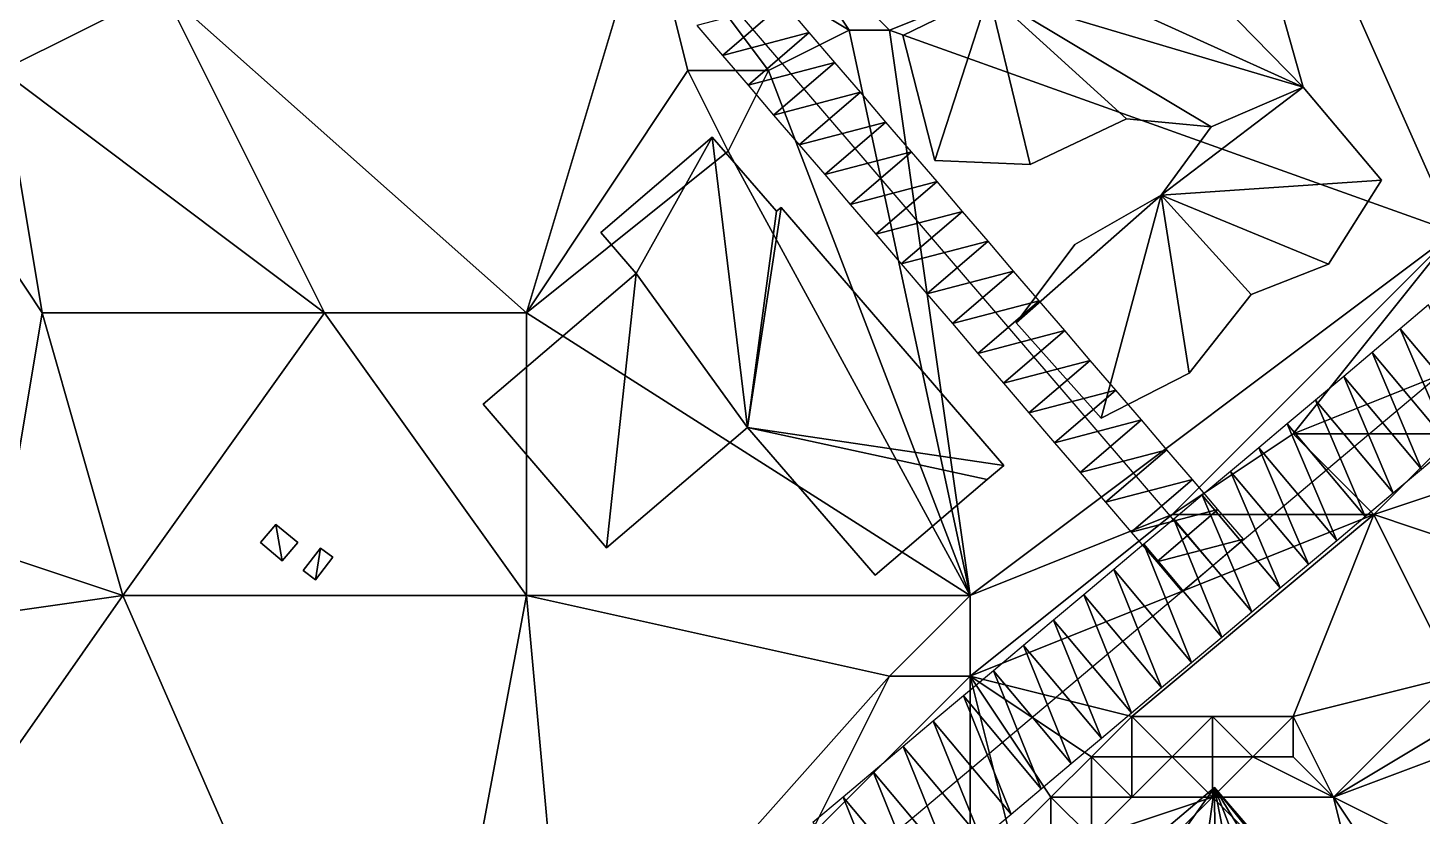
# Model space of a CAD drawing. Header units: metres. Extents: x -1103 to 901, y -902 to 905.
# Drawn here: x -632.7 to -563.6, y 193.1 to 232.1 of the extents above; entities that cross this region are included whole.
import ezdxf

# ---------------------------------------------------------------- set-up
doc = ezdxf.new("R2010")
doc.units = ezdxf.units.M
for name, color, linetype in [('OSM_BUILDING_FOOTPRINTS', 7, 'CONTINUOUS'), ('OSM_BUILDING_ROOFS', 1, 'CONTINUOUS'), ('OSM_BUILDING_WALLS', 8, 'CONTINUOUS'), ('OSM_ROAD_AXES', 2, 'CONTINUOUS'), ('OSM_ROAD_SURFACE', 9, 'CONTINUOUS'), ('OSM_TERRAIN', 3, 'CONTINUOUS')]:
    doc.layers.add(name, color=color, linetype=linetype)

msp = doc.modelspace()

# ---------------------------------------------------------------- linework, layer by layer
at = {"layer": 'OSM_BUILDING_FOOTPRINTS'}
for points in [[(-589.343, 231.738, 10.098), (-585.076, 233.817, 10.098), (-579.715, 233.817, 10.098), (-575.957, 235.775, 10.098), (-571.336, 235.697, 10.098), (-569.501, 229.184, 10.098), (-565.621, 224.572, 10.098), (-568.252, 220.414, 10.098), (-572.077, 218.899, 10.098), (-575.149, 215.006, 10.098), (-579.516, 212.783, 10.098), (-583.727, 217.494, 10.098), (-580.82, 221.387, 10.098), (-576.542, 223.831, 10.098), (-574.055, 227.215, 10.098), (-578.256, 227.602, 10.098), (-583.031, 225.346, 10.098), (-587.762, 225.545, 10.098), (-589.343, 231.738, 10.098)], [(-590.713, 204.997, 10.039), (-585.164, 209.742, 10.039), (-584.335, 210.438, 10.039), (-595.378, 223.222, 10.039), (-595.61, 223.034, 10.039), (-598.783, 226.706, 10.039), (-604.309, 221.984, 10.039), (-602.552, 219.949, 10.039), (-610.135, 213.479, 10.039), (-604.033, 206.357, 10.039), (-597.036, 212.318, 10.039), (-590.713, 204.997, 10.039)], [(-621.177, 206.612, 10.84), (-620.415, 207.518, 10.84), (-619.331, 206.612, 10.84), (-620.094, 205.705, 10.84), (-621.177, 206.612, 10.84)], [(-619.055, 205.24, 10.789), (-618.204, 206.346, 10.789), (-617.596, 205.893, 10.789), (-618.447, 204.776, 10.789), (-619.055, 205.24, 10.789)], [(-619.021, 156.271, 13.779), (-573.889, 194.491, 13.779), (-564.095, 183.079, 13.779), (-562.769, 180.646, 13.779), (-562.99, 176.598, 13.779), (-565.178, 172.075, 13.779), (-569.136, 170.117, 13.779), (-573.734, 169.83, 13.779), (-577.15, 170.969, 13.779), (-609.238, 144.858, 13.779), (-619.021, 156.271, 13.779)]]:
    msp.add_polyline3d(points, close=True, dxfattribs=at)
at = {"layer": 'OSM_BUILDING_ROOFS'}
for points in [[(-569.501, 229.184, 15.298), (-575.957, 235.775, 15.298), (-579.715, 233.817, 15.298)], [(-569.501, 229.184, 15.298), (-571.336, 235.697, 15.298), (-575.957, 235.775, 15.298)], [(-585.076, 233.817, 15.298), (-589.343, 231.738, 15.298), (-587.762, 225.545, 15.298)], [(-585.076, 233.817, 15.298), (-587.762, 225.545, 15.298), (-583.031, 225.346, 15.298)], [(-585.076, 233.817, 15.298), (-583.031, 225.346, 15.298), (-578.256, 227.602, 15.298)], [(-585.076, 233.817, 15.298), (-578.256, 227.602, 15.298), (-574.055, 227.215, 15.298)], [(-569.501, 229.184, 15.298), (-579.715, 233.817, 15.298), (-585.076, 233.817, 15.298)], [(-569.501, 229.184, 15.298), (-585.076, 233.817, 15.298), (-574.055, 227.215, 15.298)], [(-576.542, 223.831, 15.298), (-565.621, 224.572, 15.298), (-569.501, 229.184, 15.298)], [(-569.501, 229.184, 15.298), (-574.055, 227.215, 15.298), (-576.542, 223.831, 15.298)], [(-598.783, 226.706, 21.639), (-604.309, 221.984, 21.639), (-602.552, 219.949, 21.639)], [(-602.552, 219.949, 21.639), (-597.036, 212.318, 21.639), (-598.783, 226.706, 21.639)], [(-597.036, 212.318, 21.639), (-595.61, 223.034, 21.639), (-598.783, 226.706, 21.639)], [(-576.542, 223.831, 15.298), (-568.252, 220.414, 15.298), (-565.621, 224.572, 15.298)], [(-597.036, 212.318, 21.639), (-584.335, 210.438, 21.639), (-595.378, 223.222, 21.639)], [(-597.036, 212.318, 21.639), (-595.378, 223.222, 21.639), (-595.61, 223.034, 21.639)], [(-576.542, 223.831, 15.298), (-580.82, 221.387, 15.298), (-583.727, 217.494, 15.298)], [(-576.542, 223.831, 15.298), (-583.727, 217.494, 15.298), (-579.516, 212.783, 15.298)], [(-576.542, 223.831, 15.298), (-579.516, 212.783, 15.298), (-575.149, 215.006, 15.298)], [(-576.542, 223.831, 15.298), (-575.149, 215.006, 15.298), (-572.077, 218.899, 15.298)], [(-576.542, 223.831, 15.298), (-572.077, 218.899, 15.298), (-568.252, 220.414, 15.298)], [(-602.552, 219.949, 21.639), (-610.135, 213.479, 21.639), (-604.033, 206.357, 21.639)], [(-602.552, 219.949, 21.639), (-604.033, 206.357, 21.639), (-597.036, 212.318, 21.639)], [(-597.036, 212.318, 21.639), (-590.713, 204.997, 21.639), (-585.164, 209.742, 21.639)], [(-597.036, 212.318, 21.639), (-585.164, 209.742, 21.639), (-584.335, 210.438, 21.639)], [(-620.415, 207.518, 20.84), (-621.177, 206.612, 20.84), (-620.094, 205.705, 20.84)], [(-620.415, 207.518, 20.84), (-620.094, 205.705, 20.84), (-619.331, 206.612, 20.84)], [(-618.204, 206.346, 20.789), (-619.055, 205.24, 20.789), (-618.447, 204.776, 20.789)], [(-618.204, 206.346, 20.789), (-618.447, 204.776, 20.789), (-617.596, 205.893, 20.789)], [(-573.889, 194.491, 23.779), (-619.021, 156.271, 23.779), (-609.238, 144.858, 23.779)], [(-573.889, 194.491, 23.779), (-609.238, 144.858, 23.779), (-577.15, 170.969, 23.779)], [(-573.889, 194.491, 23.779), (-577.15, 170.969, 23.779), (-573.734, 169.83, 23.779)], [(-573.889, 194.491, 23.779), (-573.734, 169.83, 23.779), (-569.136, 170.117, 23.779)], [(-573.889, 194.491, 23.779), (-569.136, 170.117, 23.779), (-565.178, 172.075, 23.779)], [(-573.889, 194.491, 23.779), (-565.178, 172.075, 23.779), (-562.99, 176.598, 23.779)], [(-573.889, 194.491, 23.779), (-562.99, 176.598, 23.779), (-562.769, 180.646, 23.779)], [(-573.889, 194.491, 23.779), (-562.769, 180.646, 23.779), (-564.095, 183.079, 23.779)]]:
    msp.add_3dface(points, dxfattribs=at)
at = {"layer": 'OSM_BUILDING_WALLS'}
for points in [[(-569.501, 229.184, 10.098), (-571.336, 235.697, 10.098), (-571.336, 235.697, 15.298)], [(-569.501, 229.184, 10.098), (-571.336, 235.697, 15.298), (-569.501, 229.184, 15.298)], [(-585.076, 233.817, 10.098), (-589.343, 231.738, 10.098), (-589.343, 231.738, 15.298)], [(-585.076, 233.817, 10.098), (-589.343, 231.738, 15.298), (-585.076, 233.817, 15.298)], [(-589.343, 231.738, 10.098), (-587.762, 225.545, 10.098), (-587.762, 225.545, 15.298)], [(-589.343, 231.738, 10.098), (-587.762, 225.545, 15.298), (-589.343, 231.738, 15.298)], [(-565.621, 224.572, 10.098), (-569.501, 229.184, 10.098), (-569.501, 229.184, 15.298)], [(-565.621, 224.572, 10.098), (-569.501, 229.184, 15.298), (-565.621, 224.572, 15.298)], [(-583.031, 225.346, 10.098), (-578.256, 227.602, 10.098), (-578.256, 227.602, 15.298)], [(-583.031, 225.346, 10.098), (-578.256, 227.602, 15.298), (-583.031, 225.346, 15.298)], [(-578.256, 227.602, 10.098), (-574.055, 227.215, 10.098), (-574.055, 227.215, 15.298)], [(-578.256, 227.602, 10.098), (-574.055, 227.215, 15.298), (-578.256, 227.602, 15.298)], [(-598.783, 226.706, 10.039), (-604.309, 221.984, 10.039), (-604.309, 221.984, 21.639)], [(-598.783, 226.706, 10.039), (-604.309, 221.984, 21.639), (-598.783, 226.706, 21.639)], [(-595.61, 223.034, 10.039), (-598.783, 226.706, 10.039), (-598.783, 226.706, 21.639)], [(-595.61, 223.034, 10.039), (-598.783, 226.706, 21.639), (-595.61, 223.034, 21.639)], [(-574.055, 227.215, 10.098), (-576.542, 223.831, 10.098), (-576.542, 223.831, 15.298)], [(-574.055, 227.215, 10.098), (-576.542, 223.831, 15.298), (-574.055, 227.215, 15.298)], [(-587.762, 225.545, 10.098), (-583.031, 225.346, 10.098), (-583.031, 225.346, 15.298)], [(-587.762, 225.545, 10.098), (-583.031, 225.346, 15.298), (-587.762, 225.545, 15.298)], [(-568.252, 220.414, 10.098), (-565.621, 224.572, 10.098), (-565.621, 224.572, 15.298)], [(-568.252, 220.414, 10.098), (-565.621, 224.572, 15.298), (-568.252, 220.414, 15.298)], [(-595.378, 223.222, 10.039), (-595.61, 223.034, 10.039), (-595.61, 223.034, 21.639)], [(-595.378, 223.222, 10.039), (-595.61, 223.034, 21.639), (-595.378, 223.222, 21.639)], [(-584.335, 210.438, 10.039), (-595.378, 223.222, 10.039), (-595.378, 223.222, 21.639)], [(-584.335, 210.438, 10.039), (-595.378, 223.222, 21.639), (-584.335, 210.438, 21.639)], [(-576.542, 223.831, 10.098), (-580.82, 221.387, 10.098), (-580.82, 221.387, 15.298)], [(-576.542, 223.831, 10.098), (-580.82, 221.387, 15.298), (-576.542, 223.831, 15.298)], [(-604.309, 221.984, 10.039), (-602.552, 219.949, 10.039), (-602.552, 219.949, 21.639)], [(-604.309, 221.984, 10.039), (-602.552, 219.949, 21.639), (-604.309, 221.984, 21.639)], [(-580.82, 221.387, 10.098), (-583.727, 217.494, 10.098), (-583.727, 217.494, 15.298)], [(-580.82, 221.387, 10.098), (-583.727, 217.494, 15.298), (-580.82, 221.387, 15.298)], [(-602.552, 219.949, 10.039), (-610.135, 213.479, 10.039), (-610.135, 213.479, 21.639)], [(-602.552, 219.949, 10.039), (-610.135, 213.479, 21.639), (-602.552, 219.949, 21.639)], [(-572.077, 218.899, 10.098), (-568.252, 220.414, 10.098), (-568.252, 220.414, 15.298)], [(-572.077, 218.899, 10.098), (-568.252, 220.414, 15.298), (-572.077, 218.899, 15.298)], [(-575.149, 215.006, 10.098), (-572.077, 218.899, 10.098), (-572.077, 218.899, 15.298)], [(-575.149, 215.006, 10.098), (-572.077, 218.899, 15.298), (-575.149, 215.006, 15.298)], [(-583.727, 217.494, 10.098), (-579.516, 212.783, 10.098), (-579.516, 212.783, 15.298)], [(-583.727, 217.494, 10.098), (-579.516, 212.783, 15.298), (-583.727, 217.494, 15.298)], [(-579.516, 212.783, 10.098), (-575.149, 215.006, 10.098), (-575.149, 215.006, 15.298)], [(-579.516, 212.783, 10.098), (-575.149, 215.006, 15.298), (-579.516, 212.783, 15.298)], [(-610.135, 213.479, 10.039), (-604.033, 206.357, 10.039), (-604.033, 206.357, 21.639)], [(-610.135, 213.479, 10.039), (-604.033, 206.357, 21.639), (-610.135, 213.479, 21.639)], [(-604.033, 206.357, 10.039), (-597.036, 212.318, 10.039), (-597.036, 212.318, 21.639)], [(-604.033, 206.357, 10.039), (-597.036, 212.318, 21.639), (-604.033, 206.357, 21.639)], [(-597.036, 212.318, 10.039), (-590.713, 204.997, 10.039), (-590.713, 204.997, 21.639)], [(-597.036, 212.318, 10.039), (-590.713, 204.997, 21.639), (-597.036, 212.318, 21.639)], [(-585.164, 209.742, 10.039), (-584.335, 210.438, 10.039), (-584.335, 210.438, 21.639)], [(-585.164, 209.742, 10.039), (-584.335, 210.438, 21.639), (-585.164, 209.742, 21.639)], [(-590.713, 204.997, 10.039), (-585.164, 209.742, 10.039), (-585.164, 209.742, 21.639)], [(-590.713, 204.997, 10.039), (-585.164, 209.742, 21.639), (-590.713, 204.997, 21.639)], [(-620.415, 207.518, 10.84), (-621.177, 206.612, 10.84), (-621.177, 206.612, 20.84)], [(-620.415, 207.518, 10.84), (-621.177, 206.612, 20.84), (-620.415, 207.518, 20.84)], [(-619.331, 206.612, 10.84), (-620.415, 207.518, 10.84), (-620.415, 207.518, 20.84)], [(-619.331, 206.612, 10.84), (-620.415, 207.518, 20.84), (-619.331, 206.612, 20.84)], [(-621.177, 206.612, 10.84), (-620.094, 205.705, 10.84), (-620.094, 205.705, 20.84)], [(-621.177, 206.612, 10.84), (-620.094, 205.705, 20.84), (-621.177, 206.612, 20.84)], [(-620.094, 205.705, 10.84), (-619.331, 206.612, 10.84), (-619.331, 206.612, 20.84)], [(-620.094, 205.705, 10.84), (-619.331, 206.612, 20.84), (-620.094, 205.705, 20.84)], [(-618.204, 206.346, 10.789), (-619.055, 205.24, 10.789), (-619.055, 205.24, 20.789)], [(-618.204, 206.346, 10.789), (-619.055, 205.24, 20.789), (-618.204, 206.346, 20.789)], [(-617.596, 205.893, 10.789), (-618.204, 206.346, 10.789), (-618.204, 206.346, 20.789)], [(-617.596, 205.893, 10.789), (-618.204, 206.346, 20.789), (-617.596, 205.893, 20.789)], [(-619.055, 205.24, 10.789), (-618.447, 204.776, 10.789), (-618.447, 204.776, 20.789)], [(-619.055, 205.24, 10.789), (-618.447, 204.776, 20.789), (-619.055, 205.24, 20.789)], [(-618.447, 204.776, 10.789), (-617.596, 205.893, 10.789), (-617.596, 205.893, 20.789)], [(-618.447, 204.776, 10.789), (-617.596, 205.893, 20.789), (-618.447, 204.776, 20.789)], [(-573.889, 194.491, 13.779), (-619.021, 156.271, 13.779), (-619.021, 156.271, 23.779)], [(-573.889, 194.491, 13.779), (-619.021, 156.271, 23.779), (-573.889, 194.491, 23.779)], [(-564.095, 183.079, 13.779), (-573.889, 194.491, 13.779), (-573.889, 194.491, 23.779)], [(-564.095, 183.079, 13.779), (-573.889, 194.491, 23.779), (-564.095, 183.079, 23.779)]]:
    msp.add_3dface(points, dxfattribs=at)
at = {"layer": 'OSM_ROAD_AXES'}
for points in [[(-573.978, 205.484, 12.619), (-604.354, 240.906, 14.112)], [(-627.643, 160.407, 16.433), (-573.978, 205.484, 12.619), (-561.354, 216.09, 12.293), (-539.667, 234.315, 10.884)]]:
    msp.add_polyline3d(points, dxfattribs=at)
at = {"layer": 'OSM_ROAD_SURFACE'}
for points in [[(-595.242, 233.352, 12.982), (-599.544, 232.224, 13.11), (-598.278, 230.748, 12.929)], [(-593.976, 231.876, 12.802), (-595.242, 233.352, 12.982), (-598.278, 230.748, 12.929)], [(-593.976, 231.876, 12.802), (-598.278, 230.748, 12.929), (-597.012, 229.272, 12.672)], [(-592.71, 230.4, 12.703), (-593.976, 231.876, 12.802), (-597.012, 229.272, 12.672)], [(-592.71, 230.4, 12.703), (-597.012, 229.272, 12.672), (-595.747, 227.797, 12.612)], [(-591.445, 228.925, 12.661), (-592.71, 230.4, 12.703), (-595.747, 227.797, 12.612)], [(-591.445, 228.925, 12.661), (-595.747, 227.797, 12.612), (-594.481, 226.321, 12.667)], [(-590.179, 227.449, 12.452), (-591.445, 228.925, 12.661), (-594.481, 226.321, 12.667)], [(-590.179, 227.449, 12.452), (-594.481, 226.321, 12.667), (-593.215, 224.845, 12.624)], [(-588.913, 225.973, 12.268), (-590.179, 227.449, 12.452), (-593.215, 224.845, 12.624)], [(-588.913, 225.973, 12.268), (-593.215, 224.845, 12.624), (-591.95, 223.369, 12.582)], [(-587.648, 224.497, 12.252), (-588.913, 225.973, 12.268), (-591.95, 223.369, 12.582)], [(-587.648, 224.497, 12.252), (-591.95, 223.369, 12.582), (-590.684, 221.893, 12.54)], [(-586.382, 223.021, 12.236), (-587.648, 224.497, 12.252), (-590.684, 221.893, 12.54)], [(-586.382, 223.021, 12.236), (-590.684, 221.893, 12.54), (-589.418, 220.417, 12.478)], [(-585.116, 221.545, 12.22), (-586.382, 223.021, 12.236), (-589.418, 220.417, 12.478)], [(-585.116, 221.545, 12.22), (-589.418, 220.417, 12.478), (-588.153, 218.941, 12.249)], [(-583.85, 220.069, 12.204), (-585.116, 221.545, 12.22), (-588.153, 218.941, 12.249)], [(-583.85, 220.069, 12.204), (-588.153, 218.941, 12.249), (-586.887, 217.465, 12.229)], [(-582.585, 218.593, 12.188), (-583.85, 220.069, 12.204), (-586.887, 217.465, 12.229)], [(-582.585, 218.593, 12.188), (-586.887, 217.465, 12.229), (-585.621, 215.989, 12.213)], [(-581.319, 217.117, 12.172), (-582.585, 218.593, 12.188), (-585.621, 215.989, 12.213)], [(-560.827, 212.614, 12.481), (-563.284, 218.387, 12.217), (-564.687, 217.208, 12.299)], [(-581.319, 217.117, 12.172), (-585.621, 215.989, 12.213), (-584.356, 214.513, 12.197)], [(-580.053, 215.641, 12.156), (-581.319, 217.117, 12.172), (-584.356, 214.513, 12.197)], [(-562.23, 211.436, 12.479), (-564.687, 217.208, 12.299), (-566.089, 216.03, 12.382)], [(-562.23, 211.436, 12.479), (-560.827, 212.614, 12.481), (-564.687, 217.208, 12.299)], [(-580.053, 215.641, 12.156), (-584.356, 214.513, 12.197), (-583.09, 213.038, 12.18)], [(-578.788, 214.166, 12.14), (-580.053, 215.641, 12.156), (-583.09, 213.038, 12.18)], [(-563.632, 210.258, 12.518), (-566.089, 216.03, 12.382), (-567.492, 214.851, 12.464)], [(-563.632, 210.258, 12.518), (-562.23, 211.436, 12.479), (-566.089, 216.03, 12.382)], [(-565.035, 209.079, 12.57), (-567.492, 214.851, 12.464), (-568.895, 213.673, 12.507)], [(-565.035, 209.079, 12.57), (-563.632, 210.258, 12.518), (-567.492, 214.851, 12.464)], [(-578.788, 214.166, 12.14), (-583.09, 213.038, 12.18), (-581.824, 211.562, 12.164)], [(-577.522, 212.69, 12.123), (-578.788, 214.166, 12.14), (-581.824, 211.562, 12.164)], [(-566.437, 207.901, 12.622), (-568.895, 213.673, 12.507), (-570.297, 212.495, 12.513)], [(-566.437, 207.901, 12.622), (-565.035, 209.079, 12.57), (-568.895, 213.673, 12.507)], [(-577.522, 212.69, 12.123), (-581.824, 211.562, 12.164), (-580.559, 210.086, 12.148)], [(-576.256, 211.214, 12.118), (-577.522, 212.69, 12.123), (-580.559, 210.086, 12.148)], [(-567.84, 206.722, 12.649), (-570.297, 212.495, 12.513), (-571.7, 211.316, 12.519)], [(-567.84, 206.722, 12.649), (-566.437, 207.901, 12.622), (-570.297, 212.495, 12.513)], [(-576.256, 211.214, 12.118), (-580.559, 210.086, 12.148), (-579.293, 208.61, 12.178)], [(-574.991, 209.738, 12.367), (-576.256, 211.214, 12.118), (-579.293, 208.61, 12.178)], [(-569.243, 205.544, 12.672), (-571.7, 211.316, 12.519), (-573.102, 210.138, 12.525)], [(-569.243, 205.544, 12.672), (-567.84, 206.722, 12.649), (-571.7, 211.316, 12.519)], [(-570.645, 204.366, 12.694), (-573.102, 210.138, 12.525), (-574.505, 208.959, 12.523)], [(-570.645, 204.366, 12.694), (-569.243, 205.544, 12.672), (-573.102, 210.138, 12.525)], [(-574.991, 209.738, 12.367), (-579.293, 208.61, 12.178), (-578.027, 207.134, 12.431)], [(-573.725, 208.262, 12.519), (-574.991, 209.738, 12.367), (-578.027, 207.134, 12.431)], [(-572.048, 203.187, 12.717), (-574.505, 208.959, 12.523), (-575.907, 207.781, 12.496)], [(-572.048, 203.187, 12.717), (-570.645, 204.366, 12.694), (-574.505, 208.959, 12.523)], [(-573.725, 208.262, 12.519), (-578.027, 207.134, 12.431), (-576.762, 205.658, 12.619)], [(-572.459, 206.786, 12.608), (-573.725, 208.262, 12.519), (-576.762, 205.658, 12.619)], [(-573.539, 201.935, 12.741), (-575.907, 207.781, 12.496), (-577.398, 206.529, 12.555)], [(-573.539, 201.935, 12.741), (-572.048, 203.187, 12.717), (-575.907, 207.781, 12.496)], [(-572.459, 206.786, 12.608), (-576.762, 205.658, 12.619), (-575.496, 204.182, 12.73)], [(-575.03, 200.683, 12.765), (-577.398, 206.529, 12.555), (-578.889, 205.277, 12.613)], [(-575.03, 200.683, 12.765), (-573.539, 201.935, 12.741), (-577.398, 206.529, 12.555)], [(-576.52, 199.43, 12.789), (-578.889, 205.277, 12.613), (-580.379, 204.025, 12.672)], [(-576.52, 199.43, 12.789), (-575.03, 200.683, 12.765), (-578.889, 205.277, 12.613)], [(-578.011, 198.178, 12.813), (-580.379, 204.025, 12.672), (-581.87, 202.773, 12.73)], [(-578.011, 198.178, 12.813), (-576.52, 199.43, 12.789), (-580.379, 204.025, 12.672)], [(-579.502, 196.926, 12.872), (-581.87, 202.773, 12.73), (-583.361, 201.521, 12.789)], [(-579.502, 196.926, 12.872), (-578.011, 198.178, 12.813), (-581.87, 202.773, 12.73)], [(-580.992, 195.674, 12.941), (-583.361, 201.521, 12.789), (-584.851, 200.268, 12.837)], [(-580.992, 195.674, 12.941), (-579.502, 196.926, 12.872), (-583.361, 201.521, 12.789)], [(-582.483, 194.422, 13.017), (-584.851, 200.268, 12.837), (-586.342, 199.016, 12.906)], [(-582.483, 194.422, 13.017), (-580.992, 195.674, 12.941), (-584.851, 200.268, 12.837)], [(-583.974, 193.17, 13.105), (-586.342, 199.016, 12.906), (-587.833, 197.764, 13.017)], [(-583.974, 193.17, 13.105), (-582.483, 194.422, 13.017), (-586.342, 199.016, 12.906)], [(-585.464, 191.918, 13.206), (-587.833, 197.764, 13.017), (-589.324, 196.512, 13.128)], [(-585.464, 191.918, 13.206), (-583.974, 193.17, 13.105), (-587.833, 197.764, 13.017)], [(-586.955, 190.665, 13.314), (-589.324, 196.512, 13.128), (-590.814, 195.26, 13.227)], [(-586.955, 190.665, 13.314), (-585.464, 191.918, 13.206), (-589.324, 196.512, 13.128)], [(-588.446, 189.413, 13.401), (-590.814, 195.26, 13.227), (-592.305, 194.008, 13.301)], [(-588.446, 189.413, 13.401), (-586.955, 190.665, 13.314), (-590.814, 195.26, 13.227)], [(-589.937, 188.161, 13.478), (-592.305, 194.008, 13.301), (-593.796, 192.756, 13.381)], [(-589.937, 188.161, 13.478), (-588.446, 189.413, 13.401), (-592.305, 194.008, 13.301)]]:
    msp.add_3dface(points, dxfattribs=at)
at = {"layer": 'OSM_TERRAIN'}
for points in [[(-590, 232, 12.243), (-570, 240, 12.128), (-596, 238, 13.691)], [(-590, 232, 12.243), (-562, 222, 11.938), (-570, 240, 12.128)], [(-562, 222, 11.938), (-560, 236, 11.084), (-570, 240, 12.128)], [(-626, 234, 14.858), (-608, 218, 12.047), (-602, 238, 13.632)], [(-608, 218, 12.047), (-600, 230, 12.917), (-602, 238, 13.632)], [(-600, 230, 12.917), (-596, 230, 12.697), (-602, 238, 13.632)], [(-596, 230, 12.697), (-592, 232, 12.667), (-602, 238, 13.632)], [(-602, 238, 13.632), (-592, 232, 12.667), (-596, 238, 13.691)], [(-592, 232, 12.667), (-590, 232, 12.243), (-596, 238, 13.691)], [(-634, 230, 14.445), (-626, 234, 14.858), (-652, 234, 15.187)], [(-618, 218, 12.69), (-626, 234, 14.858), (-634, 230, 14.445)], [(-618, 218, 12.69), (-608, 218, 12.047), (-626, 234, 14.858)], [(-586, 204, 12.14), (-592, 232, 12.667), (-596, 230, 12.697)], [(-586, 204, 12.14), (-590, 232, 12.243), (-592, 232, 12.667)], [(-586, 204, 12.14), (-562, 222, 11.938), (-590, 232, 12.243)], [(-632, 218, 13.47), (-634, 230, 14.445), (-636, 224, 14.023)], [(-632, 218, 13.47), (-618, 218, 12.69), (-634, 230, 14.445)], [(-608, 218, 12.047), (-598, 226, 12.09), (-600, 230, 12.917)], [(-598, 226, 12.09), (-596, 230, 12.697), (-600, 230, 12.917)], [(-598, 226, 12.09), (-586, 204, 12.14), (-596, 230, 12.697)], [(-586, 204, 12.14), (-598, 226, 12.09), (-608, 218, 12.047)], [(-634, 206, 14.04), (-632, 218, 13.47), (-636, 224, 14.023)], [(-576, 208, 12.431), (-562, 222, 11.938), (-586, 204, 12.14)], [(-576, 208, 12.431), (-570, 212, 12.606), (-562, 222, 11.938)], [(-570, 212, 12.606), (-560, 216, 12.289), (-562, 222, 11.938)], [(-628, 204, 13.219), (-632, 218, 13.47), (-634, 206, 14.04)], [(-628, 204, 13.219), (-618, 218, 12.69), (-632, 218, 13.47)], [(-628, 204, 13.219), (-608, 204, 12.044), (-618, 218, 12.69)], [(-608, 204, 12.044), (-608, 218, 12.047), (-618, 218, 12.69)], [(-608, 204, 12.044), (-586, 204, 12.14), (-608, 218, 12.047)], [(-570, 212, 12.606), (-562, 212, 12.368), (-560, 216, 12.289)], [(-576, 208, 12.431), (-566, 208, 12.572), (-570, 212, 12.606)], [(-566, 208, 12.572), (-562, 212, 12.368), (-570, 212, 12.606)], [(-566, 208, 12.572), (-560, 210, 12.859), (-562, 212, 12.368)], [(-560, 206, 13.465), (-560, 210, 12.859), (-566, 208, 12.572)], [(-586, 200, 12.798), (-578, 198, 12.765), (-566, 208, 12.572)], [(-586, 200, 12.798), (-566, 208, 12.572), (-576, 208, 12.431)], [(-586, 200, 12.798), (-576, 208, 12.431), (-586, 204, 12.14)], [(-578, 198, 12.765), (-570, 198, 13.504), (-566, 208, 12.572)], [(-570, 198, 13.504), (-562, 200, 13.734), (-566, 208, 12.572)], [(-562, 200, 13.734), (-560, 206, 13.465), (-566, 208, 12.572)], [(-642, 202, 13.999), (-628, 204, 13.219), (-634, 206, 14.04)], [(-614, 172, 15.102), (-628, 204, 13.219), (-642, 184, 14.091)], [(-642, 184, 14.091), (-628, 204, 13.219), (-642, 202, 13.999)], [(-614, 172, 15.102), (-608, 204, 12.044), (-628, 204, 13.219)], [(-606, 182, 14.285), (-608, 204, 12.044), (-614, 172, 15.102)], [(-606, 182, 14.285), (-590, 200, 12.325), (-608, 204, 12.044)], [(-590, 200, 12.325), (-586, 204, 12.14), (-608, 204, 12.044)], [(-590, 200, 12.325), (-586, 200, 12.798), (-586, 204, 12.14)], [(-606, 182, 14.285), (-594, 192, 13.452), (-590, 200, 12.325)], [(-586, 190, 13.261), (-586, 200, 12.798), (-594, 192, 13.452)], [(-594, 192, 13.452), (-586, 200, 12.798), (-590, 200, 12.325)], [(-586, 190, 13.261), (-584, 192, 13.108), (-586, 200, 12.798)], [(-584, 192, 13.108), (-582, 194, 12.975), (-586, 200, 12.798)], [(-582, 194, 12.975), (-580, 196, 12.862), (-586, 200, 12.798)], [(-580, 196, 12.862), (-578, 198, 12.765), (-586, 200, 12.798)], [(-568, 194, 14.078), (-562, 200, 13.734), (-570, 198, 13.504)], [(-568, 194, 14.078), (-552, 186, 16.542), (-552, 200, 14.317)], [(-562, 200, 13.734), (-568, 194, 14.078), (-558, 200, 13.621)], [(-568, 194, 14.078), (-552, 200, 14.317), (-558, 200, 13.621)], [(-580, 196, 12.862), (-578, 196, 13.137), (-578, 198, 12.765)], [(-578, 196, 13.137), (-576, 196, 14.358), (-578, 198, 12.765)], [(-576, 196, 14.358), (-574, 198, 13.539), (-578, 198, 12.765)], [(-574, 198, 13.539), (-570, 198, 13.504), (-578, 198, 12.765)], [(-576, 196, 14.358), (-574, 196, 15.084), (-574, 198, 13.539)], [(-574, 196, 15.084), (-572, 196, 14.572), (-574, 198, 13.539)], [(-572, 196, 14.572), (-570, 198, 13.504), (-574, 198, 13.539)], [(-572, 196, 14.572), (-570, 196, 13.758), (-570, 198, 13.504)], [(-570, 196, 13.758), (-568, 194, 14.078), (-570, 198, 13.504)], [(-582, 194, 12.975), (-580, 194, 13.378), (-580, 196, 12.862)], [(-580, 194, 13.378), (-578, 194, 14.594), (-580, 196, 12.862)], [(-578, 194, 14.594), (-578, 196, 13.137), (-580, 196, 12.862)], [(-578, 194, 14.594), (-576, 196, 14.358), (-578, 196, 13.137)], [(-578, 194, 14.594), (-574, 194, 16.048), (-576, 196, 14.358)], [(-574, 194, 16.048), (-574, 196, 15.084), (-576, 196, 14.358)], [(-574, 194, 16.048), (-568, 194, 14.078), (-572, 196, 14.572)], [(-574, 194, 16.048), (-572, 196, 14.572), (-574, 196, 15.084)], [(-568, 194, 14.078), (-570, 196, 13.758), (-572, 196, 14.572)], [(-584, 192, 13.108), (-582, 192, 13.646), (-582, 194, 12.975)], [(-582, 192, 13.646), (-580, 192, 14.798), (-582, 194, 12.975)], [(-580, 192, 14.798), (-580, 194, 13.378), (-582, 194, 12.975)], [(-578, 190, 16.048), (-574, 194, 16.048), (-580, 192, 14.798)], [(-580, 192, 14.798), (-578, 194, 14.594), (-580, 194, 13.378)], [(-580, 192, 14.798), (-574, 194, 16.048), (-578, 194, 14.594)], [(-578, 190, 16.048), (-566, 186, 15.946), (-574, 194, 16.048)], [(-566, 186, 15.946), (-568, 194, 14.078), (-574, 194, 16.048)], [(-566, 186, 15.946), (-560, 182, 16.176), (-568, 194, 14.078)], [(-568, 194, 14.078), (-560, 182, 16.176), (-552, 186, 16.542)]]:
    msp.add_3dface(points, dxfattribs=at)

doc.saveas('drawing.dxf')
